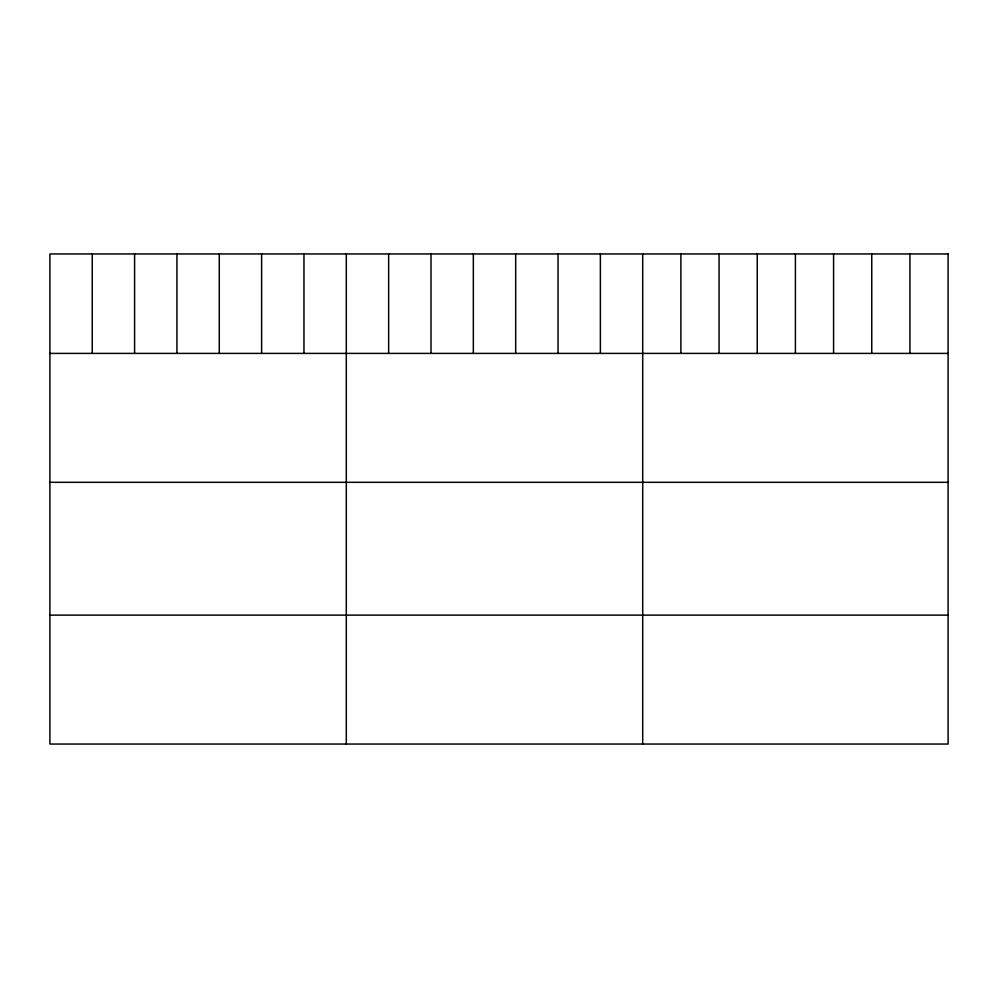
<?xml version="1.0" encoding="UTF-8"?>
<svg xmlns="http://www.w3.org/2000/svg" width="998" height="998" viewBox="0 0 998 998"><rect width="100%" height="100%" fill="white"/><g stroke="black" fill="none" stroke-linecap="round" stroke-linejoin="round"><path stroke-width="1.5" d="M49.9 353.404L948.1 353.404M49.9 482.308L948.1 482.308M49.9 615.13L948.1 615.13M909.927 253.954L909.927 353.404M871.753 253.954L871.753 353.404M833.58 253.954L833.58 353.404M795.406 253.954L795.406 353.404M757.233 253.954L757.233 353.404M719.059 253.954L719.059 353.404M680.885 253.954L680.885 353.404M642.712 253.954L642.712 744.046M600.372 253.954L600.372 353.404M558.019 253.954L558.019 353.404M515.679 253.954L515.679 353.404M473.339 253.954L473.339 353.404M430.999 253.954L430.999 353.404M388.646 253.954L388.646 353.404M346.306 253.954L346.306 744.046M303.966 253.954L303.966 353.404M261.613 253.954L261.613 353.404M219.273 253.954L219.273 353.404M176.933 253.954L176.933 353.404M134.593 253.954L134.593 353.404M92.24 253.954L92.24 353.404M948.1 253.954L49.9 253.954L49.9 744.046L948.1 744.046L948.1 253.954"/></g></svg>
